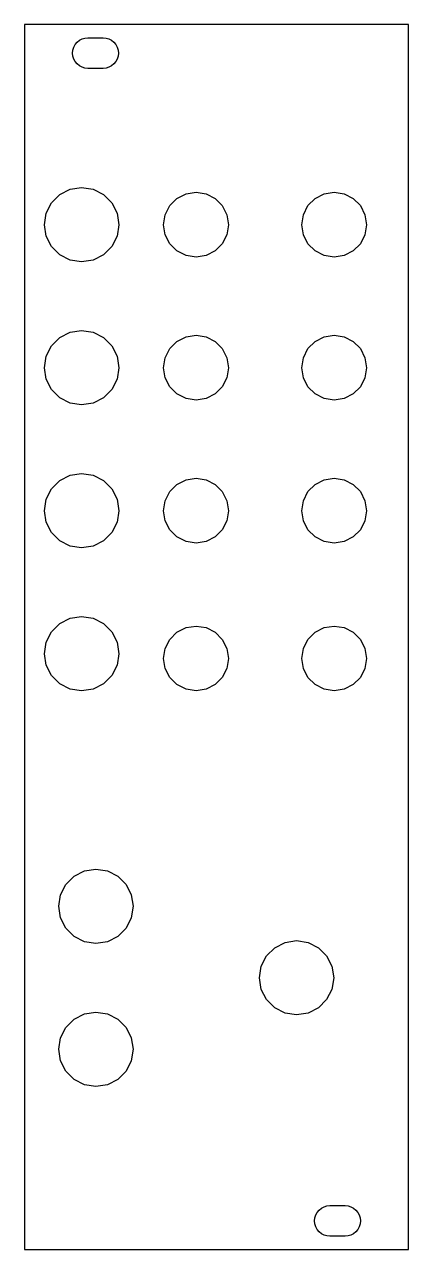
# Model space of a CAD drawing. Header units: millimetres. Extents: x -20 to 20, y -64 to 64.
import ezdxf

# ---------------------------------------------------------------- set-up
doc = ezdxf.new("R2010")
doc.units = ezdxf.units.MM

msp = doc.modelspace()

# ---------------------------------------------------------------- linework, layer by layer
for points in [[(-20.15, -64.25), (20.15, -64.25), (20.15, 64.25), (-20.15, 64.25), (-20.15, -64.25)], [(-10.3, 61.24), (-10.33, 60.93), (-10.42, 60.63), (-10.57, 60.36), (-10.77, 60.11), (-11.01, 59.91), (-11.29, 59.77), (-11.59, 59.68), (-11.9, 59.65), (-13.5, 59.65), (-13.81, 59.68), (-14.11, 59.77), (-14.39, 59.91), (-14.63, 60.11), (-14.83, 60.36), (-14.98, 60.63), (-15.07, 60.93), (-15.1, 61.24), (-15.1, 61.26), (-15.07, 61.57), (-14.98, 61.87), (-14.83, 62.14), (-14.63, 62.39), (-14.39, 62.59), (-14.11, 62.73), (-13.81, 62.82), (-13.5, 62.85), (-11.9, 62.85), (-11.59, 62.82), (-11.29, 62.73), (-11.01, 62.59), (-10.77, 62.39), (-10.57, 62.14), (-10.42, 61.87), (-10.33, 61.57), (-10.3, 61.26), (-10.3, 61.24)], [(-10.44, 42.04), (-10.99, 40.96), (-11.86, 40.09), (-12.94, 39.54), (-14.15, 39.35), (-15.35, 39.54), (-16.44, 40.09), (-17.3, 40.96), (-17.86, 42.04), (-18.05, 43.25), (-17.86, 44.46), (-17.3, 45.54), (-16.44, 46.41), (-15.35, 46.96), (-14.15, 47.15), (-12.94, 46.96), (-11.86, 46.41), (-10.99, 45.54), (-10.44, 44.46), (-10.25, 43.25), (-10.44, 42.04)], [(1.08, 42.2), (0.6, 41.25), (-0.15, 40.5), (-1.1, 40.02), (-2.15, 39.85), (-3.2, 40.02), (-4.15, 40.5), (-4.9, 41.25), (-5.38, 42.2), (-5.55, 43.25), (-5.38, 44.3), (-4.9, 45.25), (-4.15, 46), (-3.2, 46.48), (-2.15, 46.65), (-1.1, 46.48), (-0.15, 46), (0.6, 45.25), (1.08, 44.3), (1.25, 43.25), (1.08, 42.2)], [(15.58, 42.2), (15.1, 41.25), (14.35, 40.5), (13.4, 40.02), (12.35, 39.85), (11.3, 40.02), (10.35, 40.5), (9.6, 41.25), (9.12, 42.2), (8.95, 43.25), (9.12, 44.3), (9.6, 45.25), (10.35, 46), (11.3, 46.48), (12.35, 46.65), (13.4, 46.48), (14.35, 46), (15.1, 45.25), (15.58, 44.3), (15.75, 43.25), (15.58, 42.2)], [(-10.44, 27.05), (-10.99, 25.96), (-11.86, 25.1), (-12.94, 24.54), (-14.15, 24.35), (-15.35, 24.54), (-16.44, 25.1), (-17.3, 25.96), (-17.86, 27.05), (-18.05, 28.25), (-17.86, 29.46), (-17.3, 30.54), (-16.44, 31.4), (-15.35, 31.96), (-14.15, 32.15), (-12.94, 31.96), (-11.86, 31.4), (-10.99, 30.54), (-10.44, 29.46), (-10.25, 28.25), (-10.44, 27.05)], [(1.08, 27.2), (0.6, 26.25), (-0.15, 25.5), (-1.1, 25.02), (-2.15, 24.85), (-3.2, 25.02), (-4.15, 25.5), (-4.9, 26.25), (-5.38, 27.2), (-5.55, 28.25), (-5.38, 29.3), (-4.9, 30.25), (-4.15, 31), (-3.2, 31.48), (-2.15, 31.65), (-1.1, 31.48), (-0.15, 31), (0.6, 30.25), (1.08, 29.3), (1.25, 28.25), (1.08, 27.2)], [(15.58, 27.2), (15.1, 26.25), (14.35, 25.5), (13.4, 25.02), (12.35, 24.85), (11.3, 25.02), (10.35, 25.5), (9.6, 26.25), (9.12, 27.2), (8.95, 28.25), (9.12, 29.3), (9.6, 30.25), (10.35, 31), (11.3, 31.48), (12.35, 31.65), (13.4, 31.48), (14.35, 31), (15.1, 30.25), (15.58, 29.3), (15.75, 28.25), (15.58, 27.2)], [(-10.44, 12.04), (-10.99, 10.96), (-11.86, 10.09), (-12.94, 9.54), (-14.15, 9.35), (-15.35, 9.54), (-16.44, 10.09), (-17.3, 10.96), (-17.86, 12.04), (-18.05, 13.25), (-17.86, 14.46), (-17.3, 15.54), (-16.44, 16.41), (-15.35, 16.96), (-14.15, 17.15), (-12.94, 16.96), (-11.86, 16.41), (-10.99, 15.54), (-10.44, 14.46), (-10.25, 13.25), (-10.44, 12.04)], [(1.08, 12.2), (0.6, 11.25), (-0.15, 10.5), (-1.1, 10.02), (-2.15, 9.85), (-3.2, 10.02), (-4.15, 10.5), (-4.9, 11.25), (-5.38, 12.2), (-5.55, 13.25), (-5.38, 14.3), (-4.9, 15.25), (-4.15, 16), (-3.2, 16.48), (-2.15, 16.65), (-1.1, 16.48), (-0.15, 16), (0.6, 15.25), (1.08, 14.3), (1.25, 13.25), (1.08, 12.2)], [(15.58, 12.2), (15.1, 11.25), (14.35, 10.5), (13.4, 10.02), (12.35, 9.85), (11.3, 10.02), (10.35, 10.5), (9.6, 11.25), (9.12, 12.2), (8.95, 13.25), (9.12, 14.3), (9.6, 15.25), (10.35, 16), (11.3, 16.48), (12.35, 16.65), (13.4, 16.48), (14.35, 16), (15.1, 15.25), (15.58, 14.3), (15.75, 13.25), (15.58, 12.2)], [(-10.44, -2.96), (-10.99, -4.04), (-11.86, -4.91), (-12.94, -5.46), (-14.15, -5.65), (-15.35, -5.46), (-16.44, -4.91), (-17.3, -4.04), (-17.86, -2.96), (-18.05, -1.75), (-17.86, -0.54), (-17.3, 0.54), (-16.44, 1.41), (-15.35, 1.96), (-14.15, 2.15), (-12.94, 1.96), (-11.86, 1.41), (-10.99, 0.54), (-10.44, -0.54), (-10.25, -1.75), (-10.44, -2.96)], [(1.08, -3.3), (0.6, -4.25), (-0.15, -5), (-1.1, -5.48), (-2.15, -5.65), (-3.2, -5.48), (-4.15, -5), (-4.9, -4.25), (-5.38, -3.3), (-5.55, -2.25), (-5.38, -1.2), (-4.9, -0.25), (-4.15, 0.5), (-3.2, 0.98), (-2.15, 1.15), (-1.1, 0.98), (-0.15, 0.5), (0.6, -0.25), (1.08, -1.2), (1.25, -2.25), (1.08, -3.3)], [(15.58, -3.3), (15.1, -4.25), (14.35, -5), (13.4, -5.48), (12.35, -5.65), (11.3, -5.48), (10.35, -5), (9.6, -4.25), (9.12, -3.3), (8.95, -2.25), (9.12, -1.2), (9.6, -0.25), (10.35, 0.5), (11.3, 0.98), (12.35, 1.15), (13.4, 0.98), (14.35, 0.5), (15.1, -0.25), (15.58, -1.2), (15.75, -2.25), (15.58, -3.3)], [(-8.94, -29.46), (-9.49, -30.54), (-10.36, -31.4), (-11.44, -31.96), (-12.65, -32.15), (-13.86, -31.96), (-14.94, -31.4), (-15.81, -30.54), (-16.36, -29.46), (-16.55, -28.25), (-16.36, -27.05), (-15.81, -25.96), (-14.94, -25.1), (-13.86, -24.54), (-12.65, -24.35), (-11.44, -24.54), (-10.36, -25.1), (-9.49, -25.96), (-8.94, -27.05), (-8.75, -28.25), (-8.94, -29.46)], [(12.11, -36.96), (11.56, -38.04), (10.69, -38.91), (9.61, -39.46), (8.4, -39.65), (7.19, -39.46), (6.11, -38.91), (5.24, -38.04), (4.69, -36.96), (4.5, -35.75), (4.69, -34.54), (5.24, -33.46), (6.11, -32.59), (7.19, -32.04), (8.4, -31.85), (9.61, -32.04), (10.69, -32.59), (11.56, -33.46), (12.11, -34.54), (12.3, -35.75), (12.11, -36.96)], [(-8.94, -44.46), (-9.49, -45.54), (-10.36, -46.41), (-11.44, -46.96), (-12.65, -47.15), (-13.86, -46.96), (-14.94, -46.41), (-15.81, -45.54), (-16.36, -44.46), (-16.55, -43.25), (-16.36, -42.04), (-15.81, -40.96), (-14.94, -40.09), (-13.86, -39.54), (-12.65, -39.35), (-11.44, -39.54), (-10.36, -40.09), (-9.49, -40.96), (-8.94, -42.04), (-8.75, -43.25), (-8.94, -44.46)], [(15.1, -61.26), (15.07, -61.57), (14.98, -61.87), (14.83, -62.14), (14.63, -62.39), (14.39, -62.59), (14.11, -62.73), (13.81, -62.82), (13.5, -62.85), (11.9, -62.85), (11.59, -62.82), (11.29, -62.73), (11.01, -62.59), (10.77, -62.39), (10.57, -62.14), (10.42, -61.87), (10.33, -61.57), (10.3, -61.26), (10.3, -61.24), (10.33, -60.93), (10.42, -60.63), (10.57, -60.36), (10.77, -60.11), (11.01, -59.91), (11.29, -59.77), (11.59, -59.68), (11.9, -59.65), (13.5, -59.65), (13.81, -59.68), (14.11, -59.77), (14.39, -59.91), (14.63, -60.11), (14.83, -60.36), (14.98, -60.63), (15.07, -60.93), (15.1, -61.24), (15.1, -61.26)]]:
    msp.add_lwpolyline(points, close=True)

doc.saveas('drawing.dxf')
